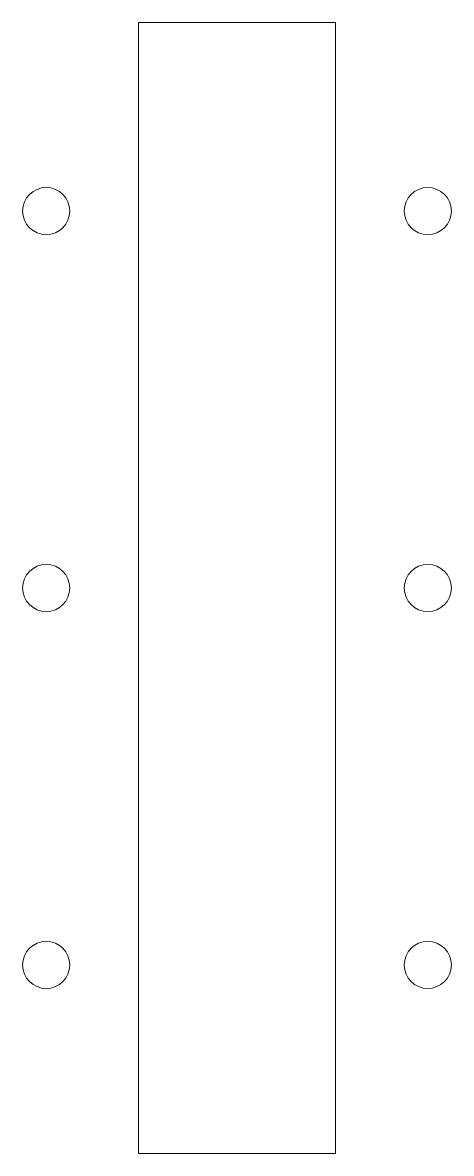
# Model space of a CAD drawing. Header units: inches. Extents: x 0.36 to 2.64, y -6 to 0.
import ezdxf

# ---------------------------------------------------------------- set-up
doc = ezdxf.new("R2010")
doc.units = ezdxf.units.IN
doc.layers.add('Holes', color=7, linetype='CONTINUOUS', lineweight=0)
doc.layers.add('trench', color=7, linetype='CONTINUOUS', lineweight=0)

msp = doc.modelspace()

# ---------------------------------------------------------------- linework, layer by layer
at = {"layer": 'Holes'}
for centre in [(0.488625, -1), (2.51138, -1), (0.488625, -3), (2.511375, -3), (0.488625, -5), (2.511375, -5)]:
    msp.add_circle(centre, 0.125, dxfattribs=at)
at = {"layer": 'trench'}
for p, q in [((0.97725, -6), (0.97725, 0)), ((0.97725, 0), (2.02275, 0)), ((2.02275, 0), (2.02275, -6)), ((2.02275, -6), (0.97725, -6))]:
    msp.add_line(p, q, dxfattribs=at)

doc.saveas('drawing.dxf')
